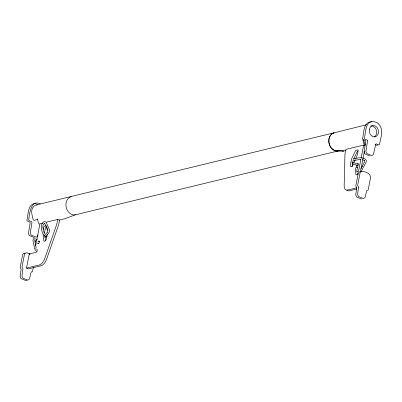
<?xml version="1.0" encoding="UTF-8"?>
<svg xmlns="http://www.w3.org/2000/svg" width="402" height="402" viewBox="0 0 402 402"><rect width="100%" height="100%" fill="white"/><g stroke="black" fill="none" stroke-linecap="round" stroke-linejoin="round"><path stroke-width="0.6" d="M352.132 166.719L353.182 160.353M45.883 222.316L57.777 219.427L59.586 220.175L58.501 225.226L46.542 259.35A7.693 4.07 -67.4 0 1 41.084 265.752L28.326 268.853L26.517 268.099L29.266 253.979L36.13 252.31L36.667 251.868L37.22 250.059L37.115 249.295L36.713 249.175M35.16 248.33L34.979 250.26L35.858 250.24M35.637 245.873L36.351 242.19M36.592 240.959L39.934 223.763L42.908 223.04M33.351 267.28L32.547 271.425L32.271 271.868L31.401 271.847L31.12 272.199L29.346 279.214L27.844 280.189L22.854 278.109L21.929 276.124L22.944 268.787L22.009 267.028L24.542 254.004L25.728 252.999L26.839 252.808L29.673 253.762M43.22 229.497L44.014 226.437L46.16 225.602M47.396 234.044L46.064 239.919L44.607 241.26L43.984 241.054L43.682 240.285L43.024 233.813M57.777 219.427L56.692 224.472L44.733 258.597A7.693 4.07 -67.4 0 1 39.28 264.998L26.517 268.099M355.911 172.604L355.775 174.312L356.192 174.518L358.232 174.021M357.524 174.362L357.72 173.352M360.911 159.207L358.644 170.875L357.75 172.121L356.83 171.368M361.152 157.976L363.659 145.077L365.016 145.645M360.453 171.629L364.393 151.358M37.994 235.075L37.723 236.235L36.23 237.18L31.195 235.08L30.261 233.125L31.969 222.361A0.769 0.608 76.3 0 0 31.492 221.597L29.23 220.658A0.769 0.608 76.3 0 1 28.768 219.688C29.441 214 30.838 199.02 40.285 203.914M42.803 226.547L43.17 224.984L44.441 223.326M34.652 239.808L36.2 248.16M357.011 171.704L356.83 170.116L357.775 167.383L356.252 166.865L355.192 169.935L355.474 172.393M353.298 164.041L352.152 166.157L351.378 166.699L350.71 166.629L350.348 164.9L351.514 159.091L355.408 150.886L356.066 150.278L357.664 149.891L358.081 150.097L358.142 150.8L357.373 154.755L355.82 158.463M354.056 162.368L355.313 159.579M353.599 159.177L357.212 151.639L357.87 151.031M360.926 168.654L364.564 161.825L364.709 160.951L364.318 160.323L364.75 160.654L362.514 159.694M361.102 171.614L366.091 162.247L366.368 160.594L365.549 159.272C361.71 156.649 357.242 157.961 353.137 159.081M45.768 235.939L45.873 237.286L45.813 236.557L48.657 233.054L49.486 231.401L49.461 229.773L46.32 222.613M351.83 161.966L358.001 164.147M47.285 232.21L44.24 236.049L44.346 237.406M37.919 241.853L38.753 241.034L39.657 241.406M357.071 164.272L357.911 163.458L358.494 163.936L358.237 165.227L357.403 166.041L356.82 165.564L358.172 166.126M46.366 226.748L45.466 227.989L44.697 231.944L44.768 233.979M27.014 279.983L26.014 280.631L21.025 278.551L20.1 276.571L21.115 269.234L20.175 267.476L22.708 254.446L23.899 253.441L25.009 253.25M335.087 150.72A9.291 7.347 76.3 0 0 338.414 150.876L75.546 214.768L64.687 218.773L59.32 220.08M36.296 204.94L334.062 132.816A9.291 7.347 76.3 0 0 328.776 141.162A9.291 7.347 76.3 0 0 334.554 150.524M366.488 124.731L334.127 132.841A9.291 7.347 76.3 0 0 329.163 143.584A9.291 7.347 76.3 0 0 338.479 150.906L343.635 151.016L346.016 150.438M37.793 219.452L34.185 220.331L33.25 219.939L31.919 214.341A8.156 6.447 76.3 0 1 37.396 204.804M363.659 145.077L345.815 149.418L344.946 154.413L344.167 185.819A7.693 4.07 -67.4 0 0 347.554 190.071L356.664 187.855M356.649 189.051L349.358 190.824A7.693 4.07 -67.4 0 1 346.861 190.015M353.73 160.539L360.86 159.247M360.634 171.679L359.519 171.87L358.333 172.875L355.8 185.9L356.735 187.659L355.72 194.995L356.644 196.98L361.634 199.055M36.09 203.387C27.467 203.301 28.512 214.351 26.939 220.13A0.769 0.608 76.3 0 0 27.401 221.1L29.663 222.045A0.769 0.608 76.3 0 1 30.14 222.803L28.431 233.572L29.361 235.522L34.401 237.622M357.775 167.383L356.252 166.865M340.027 150.83L334.62 150.549L343.635 151.016L342.434 150.956M371.765 121.821C363.106 121.655 364.117 132.771 362.559 138.554A0.769 0.608 76.3 0 0 363.021 139.524L365.277 140.469A0.769 0.608 76.3 0 1 365.76 141.228L364.051 151.996L364.981 153.951L370.021 156.046M352.041 163.493L357.448 165.639M37.351 239.718L35.039 238.773L33.24 238.904L32.959 240.662L34.688 248.717M375.182 144.594L376.875 145.303A0.769 0.608 76.3 0 0 377.619 144.836M38.572 243.517L37.672 243.14L38.26 243.607L39.094 242.788L39.341 241.496L38.753 241.034M29.266 253.979L30.165 254.355M45.878 236.27L47.009 236.758M36.788 251.014L37.205 251.225M45.597 221.959L44.863 221.512L43.486 221.994C39.898 224.879 41.506 229.763 42.602 233.436M43.255 234.662L44.748 235.783M45.818 236.582L46.245 236.929M362.318 165.946L362.73 166.302M44.572 223.175L48.024 230.431M37.456 218.914L38.225 222.155A2.96 2.342 76.3 0 0 39.496 224.125M42.818 227.145L44.15 232.999M46.712 226.522L47.531 232.376M45.13 237.512L45.491 241.039M365.604 144.363A1.925 1.523 76.3 0 1 364.463 142.911L363.83 140.248L362.895 139.861L363.664 143.097A2.96 2.342 76.3 0 0 364.936 145.067M370.689 126.027A5.769 4.563 76.3 0 1 376.383 130.213A5.769 4.563 76.3 0 1 373.95 137.062M75.546 214.768A9.291 7.347 76.3 0 1 66.224 207.452A9.291 7.347 76.3 0 1 71.194 196.709M35.346 241.064L35.306 241.939L35.879 241.873L36.275 240.959L35.944 240.461L35.346 241.064M358.564 187.216L357.549 194.548L358.473 196.533L363.463 198.613L364.966 197.638L366.74 190.623L367.021 190.277L367.89 190.297L368.167 189.85L370.699 176.82C369.765 173.001 364.885 171.202 361.348 171.423L360.162 172.428L357.629 185.458L358.564 187.216M367.589 140.785L365.88 151.554L366.815 153.504L371.85 155.604L373.342 154.664L375.764 144.192A0.769 0.608 76.3 0 1 376.448 143.916L378.704 144.856A0.769 0.608 76.3 0 0 379.448 144.388C380.845 137.449 384.418 128.399 377.639 123.062L373.594 121.374C364.936 121.208 365.946 132.328 364.388 138.112A0.769 0.608 76.3 0 0 364.85 139.082L367.111 140.022A0.769 0.608 76.3 0 1 367.589 140.785M369.353 129.308A5.769 4.563 76.3 0 0 375.227 136.801A5.769 4.563 76.3 0 0 377.041 127.464A5.769 4.563 76.3 0 0 369.353 129.308"/></g></svg>
